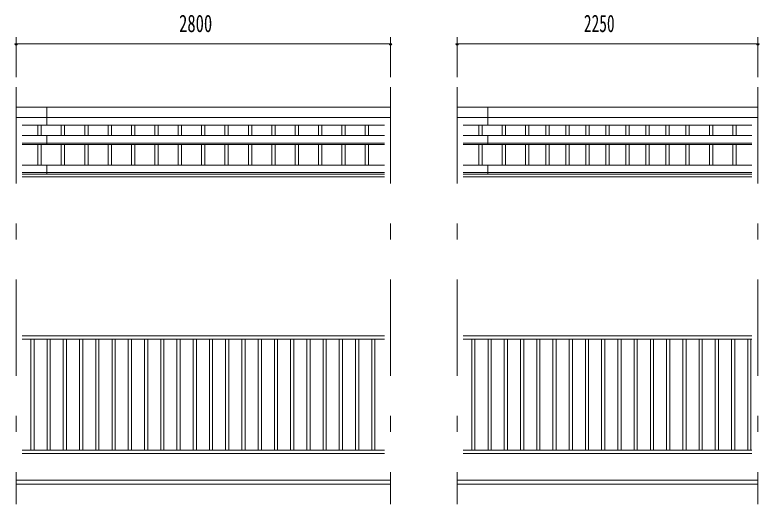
# Model space of a CAD drawing. Units: millimetres, scale not verified. Extents: x -27012 to 27023, y -10500 to 10500.
# Drawn here: x -14813 to -9243, y 1645 to 5307 of the extents above; entities that cross this region are included whole.
import ezdxf
from ezdxf.enums import TextEntityAlignment as Align

# ---------------------------------------------------------------- set-up
doc = ezdxf.new("R2010")
doc.units = ezdxf.units.MM
doc.header["$LTSCALE"] = 60
doc.linetypes.add('USER3', pattern=[24, 12, -5, 2, -5])
for name, color, linetype, lineweight in [('0-2_1-05BOLD', 7, 'Continuous', 18), ('0-3_1-25CENTER', 3, 'USER3', 18), ('0-4_1-45THIN', 4, 'Continuous', 18), ('0-5_1-55DIM', 3, 'Continuous', 18)]:
    doc.layers.add(name, color=color, linetype=linetype, lineweight=lineweight)
doc.styles.add('ＭＳ ゴシック', font='')
doc.styles.get('ＭＳ ゴシック').set_extended_font_data('MS Gothic')

msp = doc.modelspace()

# ---------------------------------------------------------------- linework, layer by layer
at = {"layer": '0-2_1-05BOLD'}
for p, q in [((-12003.45, 4614.67), (-14803.45, 4614.67)), ((-14573.45, 4614.67), (-14573.45, 4482.27)), ((-9253.45, 4614.67), (-11503.45, 4614.67)), ((-11273.45, 4614.67), (-11273.45, 4482.27)), ((-14803.45, 4537.52), (-12003.45, 4537.52)), ((-11503.45, 4537.52), (-9253.45, 4537.52)), ((-12048, 4482.27), (-14758.9, 4482.27)), ((-9298, 4482.27), (-11458.9, 4482.27)), ((-14758.9, 4402.96), (-12048, 4402.96)), ((-14573.45, 4402.96), (-14573.45, 4337.03)), ((-11458.9, 4402.96), (-9298, 4402.96)), ((-11273.45, 4402.96), (-11273.45, 4337.03)), ((-14758.9, 4345.26), (-12048, 4345.26)), ((-11458.9, 4345.26), (-9298, 4345.26)), ((-14758.9, 4337.03), (-12048, 4337.03)), ((-11458.9, 4337.03), (-9298, 4337.03)), ((-12048, 4182.45), (-14758.9, 4182.45)), ((-14573.45, 4182.45), (-14573.45, 4115.47)), ((-9298, 4182.45), (-11458.9, 4182.45)), ((-11273.45, 4182.45), (-11273.45, 4115.47)), ((-12048, 4127.34), (-14758.9, 4127.34)), ((-9298, 4127.34), (-11458.9, 4127.34)), ((-12048, 4115.47), (-14758.9, 4115.47)), ((-12048, 4094.67), (-14758.9, 4094.67)), ((-9298, 4115.47), (-11458.9, 4115.47)), ((-9298, 4094.67), (-11458.9, 4094.67)), ((-12048, 2904.67), (-14758.9, 2904.67)), ((-9298, 2904.67), (-11458.9, 2904.67)), ((-12048, 2879.67), (-14758.9, 2879.67)), ((-9298, 2879.67), (-11458.9, 2879.67)), ((-12048, 2049.67), (-14758.9, 2049.67)), ((-12048, 2024.67), (-14758.9, 2024.67)), ((-9298, 2049.67), (-11458.9, 2049.67)), ((-9298, 2024.67), (-11458.9, 2024.67)), ((-12003.45, 1824.67), (-14803.45, 1824.67)), ((-12003.45, 1794.67), (-14803.45, 1794.67)), ((-9253.45, 1824.67), (-11503.45, 1824.67)), ((-9253.45, 1794.67), (-11503.45, 1794.67))]:
    msp.add_line(p, q, dxfattribs=at)
at = {"layer": '0-3_1-25CENTER'}
for p, q in [((-14803.45, 4764.67), (-14803.45, 1644.67)), ((-12003.45, 4764.67), (-12003.45, 1644.67)), ((-11503.45, 4764.67), (-11503.45, 1644.67)), ((-9253.45, 4764.67), (-9253.45, 1644.67))]:
    msp.add_line(p, q, dxfattribs=at)
at = {"layer": '0-4_1-45THIN'}
for p, q in [((-14640.95, 4482.27), (-14640.95, 4402.96)), ((-14615.94, 4482.27), (-14615.94, 4402.96)), ((-14465.95, 4482.27), (-14465.95, 4402.96)), ((-14440.95, 4482.27), (-14440.95, 4402.96)), ((-14290.95, 4482.27), (-14290.95, 4402.96)), ((-14265.95, 4482.27), (-14265.95, 4402.96)), ((-14115.95, 4482.27), (-14115.95, 4402.96)), ((-14090.95, 4482.27), (-14090.95, 4402.96)), ((-13940.95, 4482.27), (-13940.95, 4402.96)), ((-13915.95, 4482.27), (-13915.95, 4402.96)), ((-13765.95, 4482.27), (-13765.95, 4402.96)), ((-13740.95, 4482.27), (-13740.95, 4402.96)), ((-13590.95, 4482.27), (-13590.95, 4402.96)), ((-13565.95, 4482.27), (-13565.95, 4402.96)), ((-13415.95, 4482.27), (-13415.95, 4402.96)), ((-13390.95, 4482.27), (-13390.95, 4402.96)), ((-13240.95, 4482.27), (-13240.95, 4402.96)), ((-13215.95, 4482.27), (-13215.95, 4402.96)), ((-13065.95, 4482.27), (-13065.95, 4402.96)), ((-13040.95, 4482.27), (-13040.95, 4402.96)), ((-12890.95, 4482.27), (-12890.95, 4402.96)), ((-12865.95, 4482.27), (-12865.95, 4402.96)), ((-12715.95, 4482.27), (-12715.95, 4402.96)), ((-12690.95, 4482.27), (-12690.95, 4402.96)), ((-12540.95, 4482.27), (-12540.95, 4402.96)), ((-12515.95, 4482.27), (-12515.95, 4402.96)), ((-12365.95, 4482.27), (-12365.95, 4402.96)), ((-12340.95, 4482.27), (-12340.95, 4402.96)), ((-12190.95, 4482.27), (-12190.95, 4402.96)), ((-12165.95, 4482.27), (-12165.95, 4402.96)), ((-11340.94, 4482.27), (-11340.94, 4402.96)), ((-11315.94, 4482.27), (-11315.94, 4402.96)), ((-11165.94, 4482.27), (-11165.94, 4402.96)), ((-11140.94, 4482.27), (-11140.94, 4402.96)), ((-10990.94, 4482.27), (-10990.94, 4402.96)), ((-10965.94, 4482.27), (-10965.94, 4402.96)), ((-10840.95, 4482.27), (-10840.95, 4402.96)), ((-10815.95, 4482.27), (-10815.95, 4402.96)), ((-10690.94, 4482.27), (-10690.94, 4402.96)), ((-10665.94, 4482.27), (-10665.94, 4402.96)), ((-10540.95, 4482.27), (-10540.95, 4402.96)), ((-10515.95, 4482.27), (-10515.95, 4402.96)), ((-10390.95, 4482.27), (-10390.95, 4402.96)), ((-10365.95, 4482.27), (-10365.95, 4402.96)), ((-10240.95, 4482.27), (-10240.95, 4402.96)), ((-10215.95, 4482.27), (-10215.95, 4402.96)), ((-10090.95, 4482.27), (-10090.95, 4402.96)), ((-10065.95, 4482.27), (-10065.95, 4402.96)), ((-9940.94, 4482.27), (-9940.94, 4402.96)), ((-9915.94, 4482.27), (-9915.94, 4402.96)), ((-9790.95, 4482.27), (-9790.95, 4402.96)), ((-9765.95, 4482.27), (-9765.95, 4402.96)), ((-9615.95, 4482.27), (-9615.95, 4402.96)), ((-9590.95, 4482.27), (-9590.95, 4402.96)), ((-9440.95, 4482.27), (-9440.95, 4402.96)), ((-9415.95, 4482.27), (-9415.95, 4402.96)), ((-14640.95, 4337.03), (-14640.95, 4182.45)), ((-14615.94, 4337.03), (-14615.94, 4182.45)), ((-14465.95, 4337.03), (-14465.95, 4182.45)), ((-14440.95, 4337.03), (-14440.95, 4182.45)), ((-14290.95, 4337.03), (-14290.95, 4182.45)), ((-14265.95, 4337.03), (-14265.95, 4182.45)), ((-14115.95, 4337.03), (-14115.95, 4182.45)), ((-14090.95, 4337.03), (-14090.95, 4182.45)), ((-13940.95, 4337.03), (-13940.95, 4182.45)), ((-13915.95, 4337.03), (-13915.95, 4182.45)), ((-13765.95, 4337.03), (-13765.95, 4182.45)), ((-13740.95, 4337.03), (-13740.95, 4182.45)), ((-13590.95, 4337.03), (-13590.95, 4182.45)), ((-13565.95, 4337.03), (-13565.95, 4182.45)), ((-13415.95, 4337.03), (-13415.95, 4182.45)), ((-13390.95, 4337.03), (-13390.95, 4182.45)), ((-13240.95, 4337.03), (-13240.95, 4182.45)), ((-13215.95, 4337.03), (-13215.95, 4182.45)), ((-13065.95, 4337.03), (-13065.95, 4182.45)), ((-13040.95, 4337.03), (-13040.95, 4182.45)), ((-12890.95, 4337.03), (-12890.95, 4182.45)), ((-12865.95, 4337.03), (-12865.95, 4182.45)), ((-12715.95, 4337.03), (-12715.95, 4182.45)), ((-12690.95, 4337.03), (-12690.95, 4182.45)), ((-12540.95, 4337.03), (-12540.95, 4182.45)), ((-12515.95, 4337.03), (-12515.95, 4182.45)), ((-12365.95, 4337.03), (-12365.95, 4182.45)), ((-12340.95, 4337.03), (-12340.95, 4182.45)), ((-12190.95, 4337.03), (-12190.95, 4182.45)), ((-12165.95, 4337.03), (-12165.95, 4182.45)), ((-11340.94, 4337.03), (-11340.94, 4182.45)), ((-11315.94, 4337.03), (-11315.94, 4182.45)), ((-11165.94, 4337.03), (-11165.94, 4182.45)), ((-11140.94, 4337.03), (-11140.94, 4182.45)), ((-10990.94, 4337.03), (-10990.94, 4182.45)), ((-10965.94, 4337.03), (-10965.94, 4182.45)), ((-10840.95, 4337.03), (-10840.95, 4182.45)), ((-10815.95, 4337.03), (-10815.95, 4182.45)), ((-10690.94, 4337.03), (-10690.94, 4182.45)), ((-10665.94, 4337.03), (-10665.94, 4182.45)), ((-10540.95, 4337.03), (-10540.95, 4182.45)), ((-10515.95, 4337.03), (-10515.95, 4182.45)), ((-10390.95, 4337.03), (-10390.95, 4182.45)), ((-10365.95, 4337.03), (-10365.95, 4182.45)), ((-10240.95, 4337.03), (-10240.95, 4182.45)), ((-10215.95, 4337.03), (-10215.95, 4182.45)), ((-10090.95, 4337.03), (-10090.95, 4182.45)), ((-10065.95, 4337.03), (-10065.95, 4182.45)), ((-9940.94, 4337.03), (-9940.94, 4182.45)), ((-9915.94, 4337.03), (-9915.94, 4182.45)), ((-9790.95, 4337.03), (-9790.95, 4182.45)), ((-9765.95, 4337.03), (-9765.95, 4182.45)), ((-9615.95, 4337.03), (-9615.95, 4182.45)), ((-9590.95, 4337.03), (-9590.95, 4182.45)), ((-9440.95, 4337.03), (-9440.95, 4182.45)), ((-9415.95, 4337.03), (-9415.95, 4182.45)), ((-14693.95, 2879.67), (-14693.95, 2049.67)), ((-14669.95, 2879.67), (-14669.95, 2049.67)), ((-14572.45, 2879.67), (-14572.45, 2049.67)), ((-14548.45, 2879.67), (-14548.45, 2049.67)), ((-14450.95, 2879.67), (-14450.95, 2049.67)), ((-14426.95, 2879.67), (-14426.95, 2049.67)), ((-14329.45, 2879.67), (-14329.45, 2049.67)), ((-14305.45, 2879.67), (-14305.45, 2049.67)), ((-14207.95, 2879.67), (-14207.95, 2049.67)), ((-14183.95, 2879.67), (-14183.95, 2049.67)), ((-14086.45, 2879.67), (-14086.45, 2049.67)), ((-14062.45, 2879.67), (-14062.45, 2049.67)), ((-13964.95, 2879.67), (-13964.95, 2049.67)), ((-13940.95, 2879.67), (-13940.95, 2049.67)), ((-13843.45, 2879.67), (-13843.45, 2049.67)), ((-13819.45, 2879.67), (-13819.45, 2049.67)), ((-13721.95, 2879.67), (-13721.95, 2049.67)), ((-13697.95, 2879.67), (-13697.95, 2049.67)), ((-13600.45, 2879.67), (-13600.45, 2049.67)), ((-13576.45, 2879.67), (-13576.45, 2049.67)), ((-13478.95, 2879.67), (-13478.95, 2049.67)), ((-13454.95, 2879.67), (-13454.95, 2049.67)), ((-13357.45, 2879.67), (-13357.45, 2049.67)), ((-13333.45, 2879.67), (-13333.45, 2049.67)), ((-13235.95, 2879.67), (-13235.95, 2049.67)), ((-13211.95, 2879.67), (-13211.95, 2049.67)), ((-13114.45, 2879.67), (-13114.45, 2049.67)), ((-13090.45, 2879.67), (-13090.45, 2049.67)), ((-12992.95, 2879.67), (-12992.95, 2049.67)), ((-12968.95, 2879.67), (-12968.95, 2049.67)), ((-12871.45, 2879.67), (-12871.45, 2049.67)), ((-12847.45, 2879.67), (-12847.45, 2049.67)), ((-12749.95, 2879.67), (-12749.95, 2049.67)), ((-12725.95, 2879.67), (-12725.95, 2049.67)), ((-12628.45, 2879.67), (-12628.45, 2049.67)), ((-12604.45, 2879.67), (-12604.45, 2049.67)), ((-12506.95, 2879.67), (-12506.95, 2049.67)), ((-12482.95, 2879.67), (-12482.95, 2049.67)), ((-12385.45, 2879.67), (-12385.45, 2049.67)), ((-12361.45, 2879.67), (-12361.45, 2049.67)), ((-12263.95, 2879.67), (-12263.95, 2049.67)), ((-12239.95, 2879.67), (-12239.95, 2049.67)), ((-12142.45, 2879.67), (-12142.45, 2049.67)), ((-12118.45, 2879.67), (-12118.45, 2049.67)), ((-11393.95, 2879.67), (-11393.95, 2049.67)), ((-11369.95, 2879.67), (-11369.95, 2049.67)), ((-11272.45, 2879.67), (-11272.45, 2049.67)), ((-11248.45, 2879.67), (-11248.45, 2049.67)), ((-11150.95, 2879.67), (-11150.95, 2049.67)), ((-11126.95, 2879.67), (-11126.95, 2049.67)), ((-11029.45, 2879.67), (-11029.45, 2049.67)), ((-11005.45, 2879.67), (-11005.45, 2049.67)), ((-10907.95, 2879.67), (-10907.95, 2049.67)), ((-10883.95, 2879.67), (-10883.95, 2049.67)), ((-10786.45, 2879.67), (-10786.45, 2049.67)), ((-10762.45, 2879.67), (-10762.45, 2049.67)), ((-10664.95, 2879.67), (-10664.95, 2049.67)), ((-10640.95, 2879.67), (-10640.95, 2049.67)), ((-10543.45, 2879.67), (-10543.45, 2049.67)), ((-10519.45, 2879.67), (-10519.45, 2049.67)), ((-10421.95, 2879.67), (-10421.95, 2049.67)), ((-10397.95, 2879.67), (-10397.95, 2049.67)), ((-10300.45, 2879.67), (-10300.45, 2049.67)), ((-10276.45, 2879.67), (-10276.45, 2049.67)), ((-10178.95, 2879.67), (-10178.95, 2049.67)), ((-10154.95, 2879.67), (-10154.95, 2049.67)), ((-10057.45, 2879.67), (-10057.45, 2049.67)), ((-10033.45, 2879.67), (-10033.45, 2049.67)), ((-9935.95, 2879.67), (-9935.95, 2049.67)), ((-9911.95, 2879.67), (-9911.95, 2049.67)), ((-9814.45, 2879.67), (-9814.45, 2049.67)), ((-9790.45, 2879.67), (-9790.45, 2049.67)), ((-9692.95, 2879.67), (-9692.95, 2049.67)), ((-9668.95, 2879.67), (-9668.95, 2049.67)), ((-9571.45, 2879.67), (-9571.45, 2049.67)), ((-9547.45, 2879.67), (-9547.45, 2049.67)), ((-9449.95, 2879.67), (-9449.95, 2049.67)), ((-9425.95, 2879.67), (-9425.95, 2049.67)), ((-9328.45, 2879.67), (-9328.45, 2049.67)), ((-9304.45, 2879.67), (-9304.45, 2049.67))]:
    msp.add_line(p, q, dxfattribs=at)
at = {"layer": '0-5_1-55DIM'}
for p, q in [((-14803.45, 4839.67), (-14803.45, 5138.67)), ((-12003.45, 4839.67), (-12003.45, 5138.67)), ((-11503.45, 4839.67), (-11503.45, 5138.67)), ((-9253.45, 4839.67), (-9253.45, 5138.67)), ((-14793.45, 5088.67), (-14813.45, 5088.67)), ((-14803.45, 5088.67), (-12003.45, 5088.67)), ((-11993.45, 5088.67), (-12013.45, 5088.67)), ((-11493.45, 5088.67), (-11513.45, 5088.67)), ((-11503.45, 5088.67), (-9253.45, 5088.67)), ((-9243.45, 5088.67), (-9263.45, 5088.67))]:
    msp.add_line(p, q, dxfattribs=at)
for centre in [(-14803.45, 5088.67), (-12003.45, 5088.67), (-11503.45, 5088.67), (-9253.45, 5088.67)]:
    msp.add_arc(centre, 10, 180, 0, dxfattribs=at)

# ---------------------------------------------------------------- texts
at = {"layer": '0-5_1-55DIM', "color": 7, "style": 'ＭＳ ゴシック'}
for s, width, p in [('2800', 0.7, (-13584.72, 5138.67)), ('2250', 0.65, (-10555.13, 5138.67))]:
    msp.add_text(s, height=130.2, dxfattribs=dict(at, width=width)).set_placement(p, align=Align.BOTTOM_LEFT)

doc.saveas('drawing.dxf')
